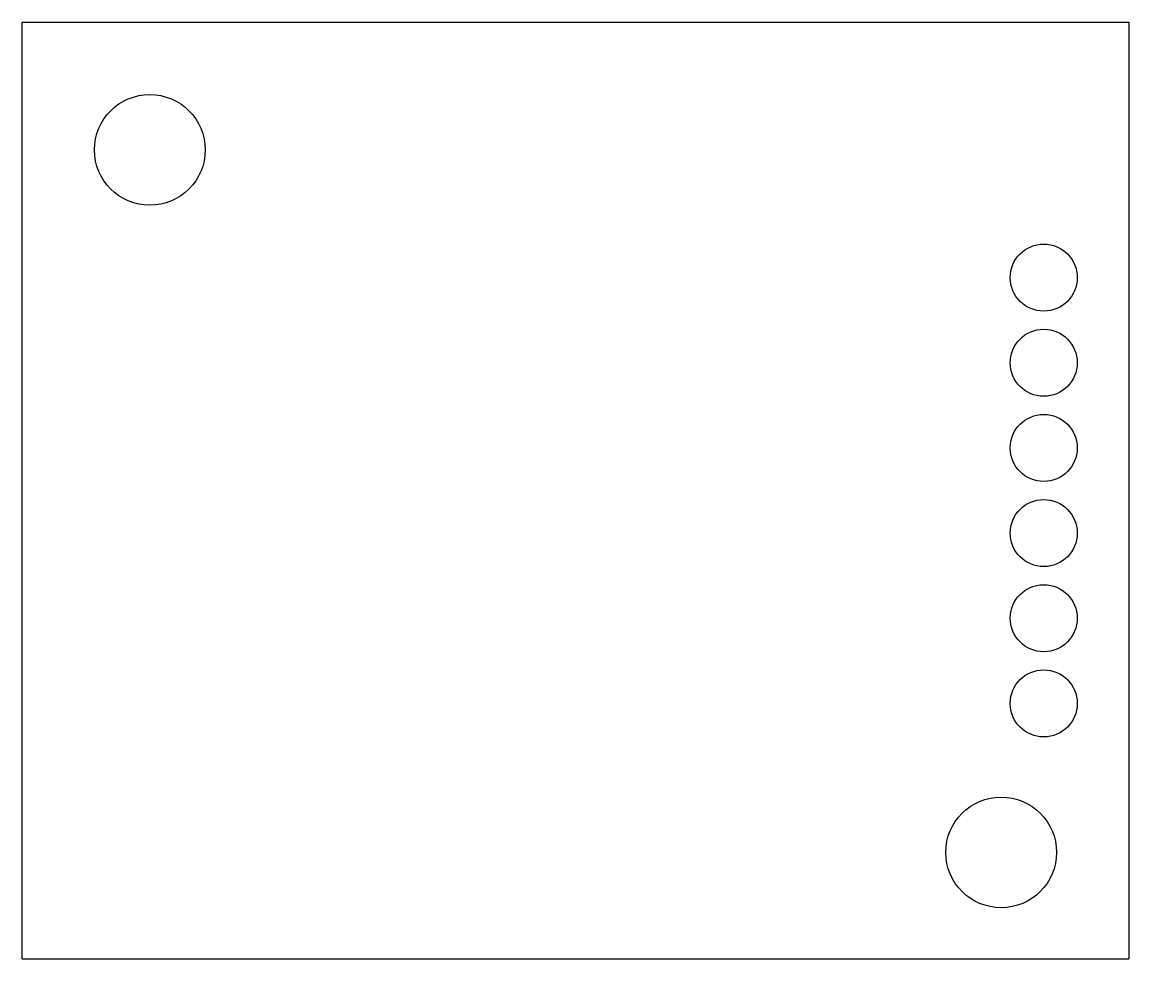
# Model space of a CAD drawing. Extents: x 0 to 1.3, y 0 to 1.1.
import ezdxf

# ---------------------------------------------------------------- set-up
doc = ezdxf.new("R2010")
doc.units = 0
doc.layers.add('20', color=7, linetype='CONTINUOUS')

msp = doc.modelspace()

# ---------------------------------------------------------------- linework, layer by layer
at = {"layer": '20'}
for p, q in [((0, 0), (0, 1.1)), ((0, 1.1), (1.3, 1.1)), ((1.3, 1.1), (1.3, 0)), ((0, 0), (1.3, 0))]:
    msp.add_line(p, q, dxfattribs=at)
for centre, radius in [((0.15, 0.95), 0.065), ((1.2, 0.8), 0.0394), ((1.2, 0.7), 0.0394), ((1.2, 0.6), 0.0394), ((1.2, 0.5), 0.0394), ((1.2, 0.4), 0.0394), ((1.2, 0.3), 0.0394), ((1.15, 0.125), 0.065)]:
    msp.add_circle(centre, radius, dxfattribs=at)

doc.saveas('drawing.dxf')
